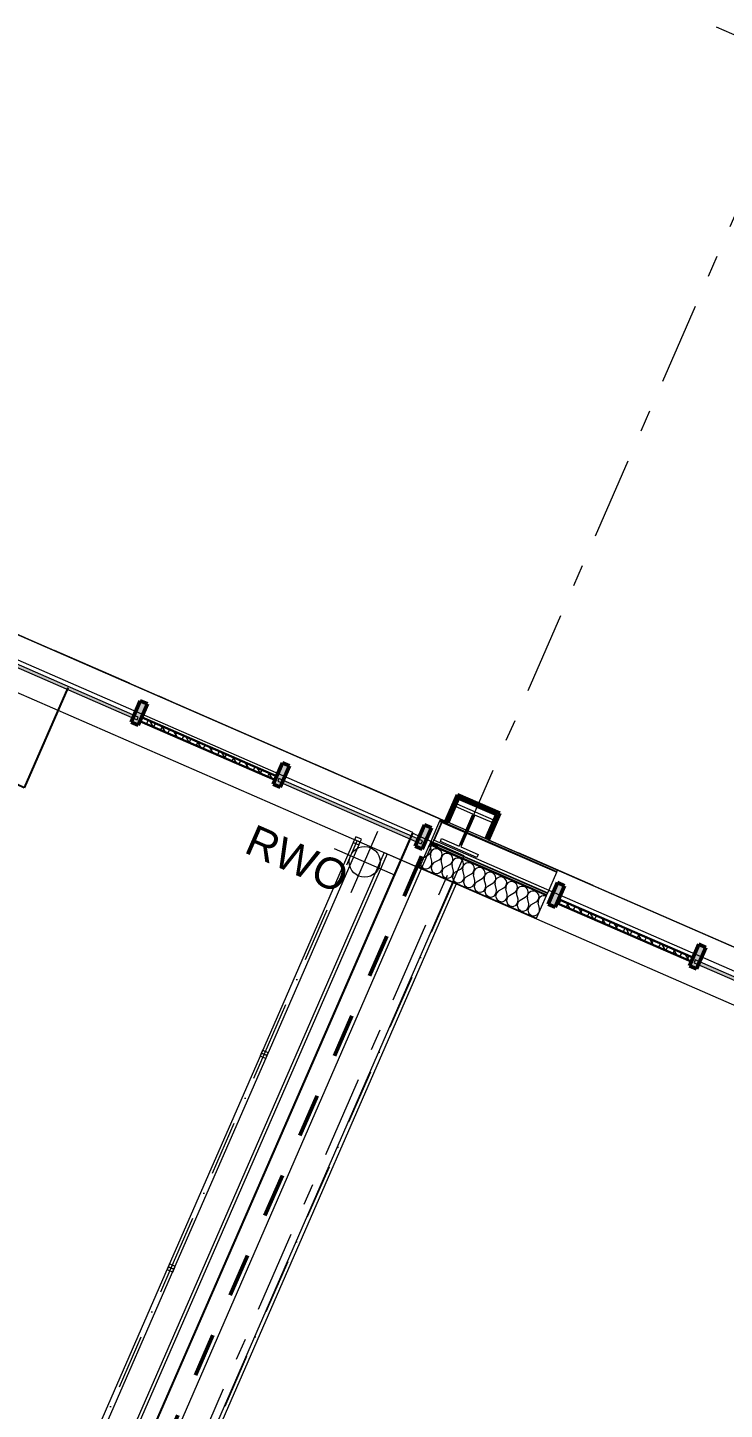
# Model space of a CAD drawing. Header units: millimetres. Extents: x -50172 to 90294, y -80883 to 956680.
# Drawn here: x -1625 to 2893, y -52523 to -43568 of the extents above; entities that cross this region are included whole.
import ezdxf
from ezdxf.enums import TextEntityAlignment as Align

# ---------------------------------------------------------------- set-up
doc = ezdxf.new("R2010")
doc.units = ezdxf.units.MM
doc.header["$MEASUREMENT"] = 0
for name, pattern in [('Dashed', [564.444447, 282.222223, -282.222223]), ('Dot & Dashed', [670.277762, 352.777767, -176.388884, 0, -141.111112]), ('Double Dashed', [1093.611073, 529.166651, -211.666656, 141.111112, -211.666656])]:
    doc.linetypes.add(name, pattern=pattern)
for name, color, linetype in [('A-25-M_Curtain_Wall', 7, 'Continuous'), ('A-25-M_Wall_Ext', 7, 'Continuous'), ('A-25-M_Wall_Int', 7, 'Continuous'), ('A-95-MC_Marker_Section_P2.Marker', 7, 'Continuous'), ('COLUMN.IFC Import', 7, 'Continuous'), ('New_A-15-MG_Structural_Grid_Phase_2', 7, 'Continuous'), ('New_A-20-M_Floor_Slab', 7, 'Continuous'), ('New_A-20-M_Roof', 7, 'Continuous'), ('New_A-25-M_Curtain_Wall', 7, 'Continuous'), ('New_A-25-M_Wall_Ext', 7, 'Continuous'), ('New_A-35-M_FFE-Zone', 7, 'Continuous'), ('New_ArchiCAD Doors', 7, 'Continuous')]:
    doc.layers.add(name, color=color, linetype=linetype)
for name, color, linetype, lineweight, true_color in [('A-25-M_Curtain_Wall_Pen_No__69', 7, 'Continuous', 20, 0x606060), ('A-25-M_Wall_Int_Pen_No__107', 7, 'Continuous', 15, 0xa6a6a6), ('A-25-M_Wall_Int_Pen_No__27', 7, 'Continuous', 50, 0x2a2a2a), ('New_A-15-MG_Structural_Grid_Phase_2_Pen_No__222', 7, 'Continuous', 13, 0x65af33), ('New_A-20-M_Roof_Accessory_Pen_No__61', 7, 'Continuous', 20, 0x6a6a6a), ('New_A-25-M_Curtain_Wall_Pen_No__107', 7, 'Continuous', 15, 0xa6a6a6), ('New_A-25-M_Curtain_Wall_Pen_No__144', 7, 'Continuous', 0, 0xc8c8c8), ('New_A-25-M_Curtain_Wall_Pen_No__165', 7, 'Continuous', 0, 0x006060), ('New_A-25-M_Curtain_Wall_Pen_No__27', 7, 'Continuous', 50, 0x2a2a2a), ('New_A-25-M_Curtain_Wall_Pen_No__43', 7, 'Continuous', 30, 0x444444), ('New_A-25-M_Wall_Ext_Pen_No__107', 7, 'Continuous', 15, 0xa6a6a6), ('New_A-25-M_Wall_Ext_Pen_No__64', 7, 'Continuous', 20, 0x606060), ('New_A-35-M_FFE-Zone_Pen_No__74', 7, 'Continuous', 20, 0x606060)]:
    doc.layers.add(name, color=color, linetype=linetype, lineweight=lineweight, true_color=true_color)
for name, color, linetype, lineweight in [('A-25-M_Curtain_Wall_Pen_No__85', 8, 'Continuous', 20), ('A-25-M_Curtain_Wall_Pen_No__90', 8, 'Continuous', 20), ('A-25-M_Wall_Ext_Pen_No__87', 8, 'Continuous', 20), ('A-95-MC_Marker_Section_P2.Marker_Pen_No__1', 7, 'Continuous', 13), ('COLUMN.IFC Import_Pen_No__2', 8, 'Continuous', 15), ('New_A-20-M_Floor_Slab_Pen_No__89', 8, 'Continuous', 20), ('New_A-20-M_Roof_Accessory_Pen_No__156', 5, 'Continuous', 50), ('New_A-20-M_Roof_Pen_No__93', 8, 'Continuous', 13), ('New_A-25-M_Curtain_Wall_Pen_No__1', 7, 'Continuous', 13), ('New_A-25-M_Wall_Ext_Pen_No__1', 7, 'Continuous', 13), ('New_A-25-M_Wall_Ext_Pen_No__16', 7, 'Continuous', 20), ('New_A-25-M_Wall_Ext_Pen_No__87', 8, 'Continuous', 20), ('New_A-95-P_Text_1_50_GA_Pen_No__1', 7, 'Continuous', 13), ('New_ArchiCAD Doors_Pen_No__1', 7, 'Continuous', 13), ('New_ArchiCAD Doors_Pen_No__87', 8, 'Continuous', 20), ('New_ArchiCAD Zone Stamps_Pen_No__9', 7, 'Continuous', 13)]:
    doc.layers.add(name, color=color, linetype=linetype, lineweight=lineweight)
doc.styles.add('GENERATED_STYLE_2', font='')
doc.styles.add('GENERATED_STYLE_3', font='')
doc.styles.add('GENERATED_STYLE_4', font='')
doc.styles.get('GENERATED_STYLE_2').set_extended_font_data('Arial', bold=True)
doc.styles.get('GENERATED_STYLE_3').set_extended_font_data('Arial')
doc.styles.get('GENERATED_STYLE_4').set_extended_font_data('Swis721 BT')
doc.dimstyles.new('GENERATED_STYLE__3', dxfattribs={"dimtxt": 0.18, "dimasz": 273.6, "dimexe": 0.18, "dimexo": 0.0625, "dimgap": 0.09, "dimtad": 0, "dimtih": 1, "dimtoh": 1, "dimdec": 4, "dimzin": 0, "dimdsep": 46, "dimcen": 0.09, "dimadec": 0, "dimazin": 0, "dimtfac": 1, "dimtdec": 4, "dimtmove": 0, "dimatfit": 3, "dimldrblk": 'ARROWHEAD_5', "dimfxl": 1, "dimtolj": 1, "dimtzin": 0, "dimarcsym": 0})
pattern_1 = [(60, (0, 0), (-43.30127, 25), []), (120, (0, 0), (43.30127, 25), [])]
pattern_2 = [(0, (0, 0), (0, 173.2051), [0, -100]), (0, (50, 86.6), (0, 173.2051), [0, -100])]

# ---------------------------------------------------------------- blocks, each defined once
blk = doc.blocks.new('Pooled Computer Lab_INB 2305_14_1', base_point=(6365.2, -45053))
at = {"layer": 'New_A-35-M_FFE-Zone_Pen_No__74', "linetype": 'Continuous'}
for p, q in [((-4272.6, -46374.8), (1086.6, -48711.7)), ((1086.6, -48711.7), (1152.4, -48560.7)), ((1152.4, -48560.7), (1427.7, -48680.7)), ((1427.7, -48680.7), (1361.8, -48831.7)), ((1361.8, -48831.7), (6692.8, -51156.2))]:
    blk.add_line(p, q, dxfattribs=at)
at = {"layer": 'New_ArchiCAD Zone Stamps_Pen_No__9'}
for tag, height, style, p in [('ROOM_NAME', 250, 'GENERATED_STYLE_2', (5192, -43344.9)), ('zoneNameLine2', 250, 'GENERATED_STYLE_2', (5003.5, -43777.1)), ('ROOM_NUMBER', 200, 'GENERATED_STYLE_3', (4815.1, -44197.8)), ('measuredAreaCode', 200, 'GENERATED_STYLE_3', (4658.1, -44557.9)), ('DUMMY_649', 200, 'GENERATED_STYLE_3', (4965.5, -44691.9)), ('DUMMY_650', 200, 'GENERATED_STYLE_3', (5594.6, -44966.3)), ('DUMMY_651', 133.3, 'GENERATED_STYLE_3', (5873.9, -45072.8))]:
    blk.add_attdef(tag, text='', height=height, rotation=336.44041, dxfattribs=dict(at, style=style)).set_placement(p, align=Align.TOP_LEFT)
blk = doc.blocks.new('Wall_6_1', base_point=(872.2, -48789.8))
at = {"layer": 'New_A-25-M_Wall_Ext_Pen_No__87', "linetype": 'Continuous', "flags": 128}
for points in [[(872.2, -48789.8), (-609.8, -52188.4)], [(885.9, -48795.8), (872.2, -48789.8)], [(888.7, -48797), (885.9, -48795.8)], [(1020.7, -48854.6), (888.7, -48797)], [(1023.4, -48855.8), (1020.7, -48854.6)], [(1023.9, -48856), (1023.4, -48855.8)], [(1206.1, -48935.5), (1023.9, -48856)], [(-275.2, -52334.3), (1206.7, -48935.7)], [(1206.7, -48935.7), (1206.1, -48935.5)]]:
    blk.add_lwpolyline(points, dxfattribs=at)
blk = doc.blocks.new('Morph_1_1')
at = {"layer": 'New_A-20-M_Roof_Pen_No__93', "linetype": 'Continuous', "flags": 128}
for points in [[(-4332.9, -46512.1), (870.1, -48780.9)], [(870.1, -48780.9), (-1591.7, -54426.7)]]:
    blk.add_lwpolyline(points, dxfattribs=at)
blk = doc.blocks.new('Slab_4_1', base_point=(-34879.7, -33019))
at = {"layer": 'New_A-20-M_Floor_Slab_Pen_No__89', "linetype": 'Continuous', "flags": 128}
blk.add_lwpolyline([(-11126.4, -10915), (-34879.7, -33019), (-34178.4, -33772.6), (-28504.8, -36246.6), (-17692.7, -40961.2), (-18788.7, -43474.6), (-15135.8, -45067.5), (-14847, -44405), (-9724.7, -46638.6), (-11283.6, -50213.5), (-6954.9, -52101), (-4428.3, -46306.9), (1068, -48703.5), (1011.6, -48832.8), (12486.7, -53836.5)], dxfattribs=at)
blk = doc.blocks.new('Slab_6_1', base_point=(-1511.4, -54625.4))
at = {"layer": 'New_A-20-M_Floor_Slab_Pen_No__89', "linetype": 'Continuous', "flags": 128}
blk.add_lwpolyline([(-1511.4, -54625.4), (-7010.1, -52227.7), (-4428.3, -46306.9), (1064.8, -48702.2)], close=True, dxfattribs=at)
blk = doc.blocks.new('Curtain Wall_9_1')
at = {"layer": 'New_A-25-M_Curtain_Wall_Pen_No__107', "linetype": 'Continuous'}
h = blk.add_hatch(dxfattribs=at)
h.set_pattern_fill('Batt_Insulation_0001', color=256, style=0, pattern_type=2)
h.set_pattern_definition(pattern_1)
h.paths.add_polyline_path([(2678, -49620.5), (2689.2, -49594.8), (1818.3, -49215.3), (1807.1, -49241)])
at = {"layer": 'New_A-25-M_Curtain_Wall_Pen_No__144', "linetype": 'Continuous'}
for points in [[(1749.7, -49247.6), (1795.5, -49267.5), (1855.9, -49129.1), (1810, -49109.1)], [(2666.4, -49647.1), (2712.3, -49667), (2772.6, -49528.6), (2726.8, -49508.6)]]:
    blk.add_hatch(color=256, dxfattribs=at).paths.add_polyline_path(points)
at = {"layer": 'New_A-25-M_Curtain_Wall_Pen_No__165', "linetype": 'Continuous', "lineweight": 0, "true_color": 0x001818}
blk.add_hatch(color=168, dxfattribs=at).paths.add_polyline_path([(3630.3, -50013.6), (2704.4, -49610.1), (2696.4, -49628.5), (3622.3, -50031.9)])
at = {"layer": 'New_A-25-M_Curtain_Wall_Pen_No__1', "linetype": 'Continuous'}
for p, q in [((2704.4, -49610.1), (2696.4, -49628.5)), ((3630.3, -50013.6), (2704.4, -49610.1)), ((2696.4, -49628.5), (3622.3, -50031.9))]:
    blk.add_line(p, q, dxfattribs=at)
at = {"layer": 'New_A-25-M_Curtain_Wall_Pen_No__27', "linetype": 'Continuous'}
for p, q in [((1810, -49109.1), (1749.7, -49247.6)), ((1795.5, -49267.5), (1855.9, -49129.1)), ((1855.9, -49129.1), (1810, -49109.1)), ((1749.7, -49247.6), (1795.5, -49267.5)), ((2726.8, -49508.6), (2666.4, -49647.1)), ((2772.6, -49528.6), (2726.8, -49508.6)), ((2712.3, -49667), (2772.6, -49528.6)), ((2666.4, -49647.1), (2712.3, -49667))]:
    blk.add_line(p, q, dxfattribs=at)
at = {"layer": 'New_A-25-M_Curtain_Wall_Pen_No__43', "linetype": 'Continuous'}
for p, q in [((1807.1, -49241), (2678, -49620.5)), ((2689.2, -49594.8), (1818.3, -49215.3))]:
    blk.add_line(p, q, dxfattribs=at)
blk = doc.blocks.new('Curtain Wall_10_1')
at = {"layer": 'New_A-25-M_Curtain_Wall_Pen_No__107', "linetype": 'Continuous'}
h = blk.add_hatch(dxfattribs=at)
h.set_pattern_fill('Batt_Insulation_0001', color=256, style=0, pattern_type=2)
h.set_pattern_definition(pattern_1)
h.paths.add_polyline_path([(-21.6, -48443.5), (-10.4, -48417.9), (-885.8, -48036.2), (-897, -48061.8)])
at = {"layer": 'New_A-25-M_Curtain_Wall_Pen_No__144', "linetype": 'Continuous'}
for points in [[(-954.4, -48068.4), (-908.6, -48088.4), (-848.2, -47950), (-894.1, -47930)], [(-33.2, -48470.1), (12.6, -48490.1), (73, -48351.7), (27.2, -48331.7)], [(888, -48871.8), (933.9, -48891.8), (994.2, -48753.4), (948.4, -48733.4)]]:
    blk.add_hatch(color=256, dxfattribs=at).paths.add_polyline_path(points)
at = {"layer": 'New_A-25-M_Curtain_Wall_Pen_No__165', "linetype": 'Continuous', "lineweight": 0, "true_color": 0x001818}
for points in [[(-1841.1, -47650.1), (-915.3, -48053.8), (-907.3, -48035.5), (-1833.1, -47631.8)], [(-3.3, -48451.5), (927.1, -48857.2), (935.1, -48838.9), (4.7, -48433.2)]]:
    blk.add_hatch(color=168, dxfattribs=at).paths.add_polyline_path(points)
at = {"layer": 'New_A-25-M_Curtain_Wall_Pen_No__1', "linetype": 'Continuous'}
for p, q in [((-907.3, -48035.5), (-1833.1, -47631.8)), ((-1841.1, -47650.1), (-915.3, -48053.8)), ((-915.3, -48053.8), (-907.3, -48035.5)), ((4.7, -48433.2), (-3.3, -48451.5)), ((935.1, -48838.9), (4.7, -48433.2)), ((-3.3, -48451.5), (927.1, -48857.2)), ((927.1, -48857.2), (935.1, -48838.9))]:
    blk.add_line(p, q, dxfattribs=at)
at = {"layer": 'New_A-25-M_Curtain_Wall_Pen_No__27', "linetype": 'Continuous'}
for p, q in [((-894.1, -47930), (-954.4, -48068.4)), ((-908.6, -48088.4), (-848.2, -47950)), ((-848.2, -47950), (-894.1, -47930)), ((-954.4, -48068.4), (-908.6, -48088.4)), ((27.2, -48331.7), (-33.2, -48470.1)), ((12.6, -48490.1), (73, -48351.7)), ((73, -48351.7), (27.2, -48331.7)), ((-33.2, -48470.1), (12.6, -48490.1)), ((948.4, -48733.4), (888, -48871.8)), ((933.9, -48891.8), (994.2, -48753.4)), ((994.2, -48753.4), (948.4, -48733.4)), ((888, -48871.8), (933.9, -48891.8))]:
    blk.add_line(p, q, dxfattribs=at)
at = {"layer": 'New_A-25-M_Curtain_Wall_Pen_No__43', "linetype": 'Continuous'}
for p, q in [((-897, -48061.8), (-21.6, -48443.5)), ((-10.4, -48417.9), (-885.8, -48036.2))]:
    blk.add_line(p, q, dxfattribs=at)
blk = doc.blocks.new('*X283')
at = {"layer": 'New_A-25-M_Wall_Ext_Pen_No__107', "linetype": 'Continuous'}
for p, q in [((1039.5, -48892.2), (1029.8, -48889.5)), ((1048.5, -48897.7), (1039.5, -48892.2)), ((996, -48973), (995.1, -48969.1)), ((995.1, -48993.8), (996, -48973)), ((1010, -48979.1), (995.4, -48993.9)), ((1010, -48979.1), (1043.1, -48960.3)), ((1043.1, -48960.3), (1051.5, -48953.9)), ((1055.6, -48905.4), (1048.5, -48897.7)), ((1051.5, -48953.9), (1057.7, -48945.4)), ((1060.4, -48914.8), (1055.6, -48905.4)), ((1058, -48945.6), (1056.1, -48955.9)), ((1056.1, -48955.9), (1057.1, -48966.4)), ((1065.9, -49003.4), (1057.1, -48966.4)), ((1057.7, -48945.4), (1061.5, -48935.6)), ((1062.7, -48936.1), (1058, -48945.6)), ((1062.4, -48925.1), (1060.4, -48914.8)), ((1061.5, -48935.6), (1062.4, -48925.1)), ((1069.7, -48928.4), (1062.7, -48936.1)), ((1078.7, -48922.8), (1069.7, -48928.4)), ((1088.7, -48919.9), (1078.7, -48922.8)), ((1099.3, -48919.8), (1088.7, -48919.9)), ((1109.4, -48922.7), (1099.3, -48919.8)), ((1118.3, -48928.2), (1109.4, -48922.7)), ((1125.5, -48935.9), (1118.3, -48928.2)), ((1121.3, -48984.3), (1127.6, -48975.9)), ((1130.2, -48945.3), (1125.5, -48935.9)), ((1127.8, -48976), (1125.9, -48986.3)), ((1127.6, -48975.9), (1131.3, -48966.1)), ((1132.5, -48966.6), (1127.8, -48976)), ((1132.2, -48955.6), (1130.2, -48945.3)), ((1131.3, -48966.1), (1132.2, -48955.6)), ((1139.6, -48958.8), (1132.5, -48966.6)), ((1148.5, -48953.2), (1139.6, -48958.8)), ((1158.6, -48950.3), (1148.5, -48953.2)), ((1169.1, -48950.3), (1158.6, -48950.3)), ((1179.2, -48953.1), (1169.1, -48950.3)), ((1188.2, -48958.6), (1179.2, -48953.1)), ((1195.3, -48966.3), (1188.2, -48958.6)), ((1200, -48975.7), (1195.3, -48966.3)), ((1202, -48986), (1200, -48975.7)), ((1228.4, -48980.8), (1218.3, -48983.7)), ((1238.9, -48980.7), (1228.4, -48980.8)), ((1249.1, -48983.6), (1238.9, -48980.7)), ((1258, -48989.1), (1249.1, -48983.6)), ((975.3, -49014.6), (983.4, -49011)), ((983.4, -49011), (995.1, -48993.8)), ((995.4, -48993.9), (990.7, -49014.2)), ((990.7, -49014.2), (997.5, -49033.9)), ((997.5, -49033.9), (1013.6, -49047.1)), ((1013.6, -49047.1), (1034.2, -49049.9)), ((1034.2, -49049.9), (1053.2, -49041.4)), ((1053.2, -49041.4), (1064.9, -49024.2)), ((1065.2, -49024.4), (1060.6, -49044.7)), ((1060.6, -49044.7), (1067.3, -49064.4)), ((1064.9, -49024.2), (1065.9, -49003.4)), ((1079.8, -49009.5), (1065.2, -49024.4)), ((1067.3, -49064.4), (1083.4, -49077.6)), ((1079.8, -49009.5), (1113, -48990.7)), ((1104, -49080.4), (1123, -49071.9)), ((1113, -48990.7), (1121.3, -48984.3)), ((1123, -49071.9), (1134.8, -49054.7)), ((1125.9, -48986.3), (1126.9, -48996.8)), ((1135.7, -49033.9), (1126.9, -48996.8)), ((1135.1, -49054.8), (1130.4, -49075.1)), ((1134.8, -49054.7), (1135.7, -49033.9)), ((1149.7, -49040), (1135.1, -49054.8)), ((1149.7, -49040), (1182.8, -49021.2)), ((1182.8, -49021.2), (1191.1, -49014.8)), ((1191.1, -49014.8), (1197.4, -49006.3)), ((1197.7, -49006.5), (1195.8, -49016.8)), ((1195.8, -49016.8), (1196.8, -49027.3)), ((1205.5, -49064.3), (1196.8, -49027.3)), ((1197.4, -49006.3), (1201.1, -48996.5)), ((1202.4, -48997), (1197.7, -49006.5)), ((1201.1, -48996.5), (1202, -48986)), ((1209.4, -48989.3), (1202.4, -48997)), ((1204.6, -49085.1), (1205.5, -49064.3)), ((1219.5, -49070.4), (1204.9, -49085.3)), ((1218.3, -48983.7), (1209.4, -48989.3)), ((1219.5, -49070.4), (1252.6, -49051.6)), ((1252.6, -49051.6), (1261, -49045.2)), ((1265.1, -48996.8), (1258, -48989.1)), ((1261, -49045.2), (1267.2, -49036.8)), ((1269.9, -49006.2), (1265.1, -48996.8)), ((1267.5, -49036.9), (1265.6, -49047.3)), ((1265.6, -49047.3), (1266.6, -49057.7)), ((1275.4, -49094.8), (1266.6, -49057.7)), ((1267.2, -49036.8), (1271, -49027)), ((1272.2, -49027.5), (1267.5, -49036.9)), ((1271.9, -49016.5), (1269.9, -49006.2)), ((1271, -49027), (1271.9, -49016.5)), ((1279.3, -49019.7), (1272.2, -49027.5)), ((1288.2, -49014.2), (1279.3, -49019.7)), ((1298.3, -49011.2), (1288.2, -49014.2)), ((1308.8, -49011.2), (1298.3, -49011.2)), ((1318.9, -49014), (1308.8, -49011.2)), ((1327.9, -49019.5), (1318.9, -49014)), ((1335, -49027.3), (1327.9, -49019.5)), ((1330.8, -49075.7), (1337.1, -49067.3)), ((1339.7, -49036.6), (1335, -49027.3)), ((1337.4, -49067.4), (1335.5, -49077.7)), ((1337.1, -49067.3), (1340.8, -49057.4)), ((1342, -49058), (1337.4, -49067.4)), ((1341.7, -49047), (1339.7, -49036.6)), ((1340.8, -49057.4), (1341.7, -49047)), ((1349.1, -49050.2), (1342, -49058)), ((1358, -49044.6), (1349.1, -49050.2)), ((1368.1, -49041.7), (1358, -49044.6)), ((1378.6, -49041.7), (1368.1, -49041.7)), ((1388.7, -49044.5), (1378.6, -49041.7)), ((1397.7, -49050), (1388.7, -49044.5)), ((1404.8, -49057.7), (1397.7, -49050)), ((1409.6, -49067.1), (1404.8, -49057.7)), ((1411.6, -49077.4), (1409.6, -49067.1)), ((1437.9, -49072.1), (1427.8, -49075.1)), ((1448.5, -49072.1), (1437.9, -49072.1)), ((1458.6, -49074.9), (1448.5, -49072.1)), ((1083.4, -49077.6), (1104, -49080.4)), ((1130.4, -49075.1), (1137.2, -49094.8)), ((1137.2, -49094.8), (1153.2, -49108)), ((1153.2, -49108), (1173.9, -49110.8)), ((1173.9, -49110.8), (1192.9, -49102.3)), ((1192.9, -49102.3), (1204.6, -49085.1)), ((1204.9, -49085.3), (1200.3, -49105.6)), ((1200.3, -49105.6), (1207, -49125.3)), ((1207, -49125.3), (1223.1, -49138.5)), ((1223.1, -49138.5), (1243.7, -49141.3)), ((1243.7, -49141.3), (1262.7, -49132.8)), ((1262.7, -49132.8), (1274.4, -49115.6)), ((1274.7, -49115.7), (1270.1, -49136)), ((1270.1, -49136), (1276.8, -49155.7)), ((1274.4, -49115.6), (1275.4, -49094.8)), ((1289.3, -49100.9), (1274.7, -49115.7)), ((1276.8, -49155.7), (1292.9, -49168.9)), ((1289.3, -49100.9), (1322.5, -49082.1)), ((1322.5, -49082.1), (1330.8, -49075.7)), ((1332.6, -49163.3), (1344.3, -49146)), ((1335.5, -49077.7), (1336.4, -49088.2)), ((1345.2, -49125.2), (1336.4, -49088.2)), ((1344.6, -49146.2), (1339.9, -49166.5)), ((1344.3, -49146), (1345.2, -49125.2)), ((1359.2, -49131.3), (1344.6, -49146.2)), ((1359.2, -49131.3), (1392.3, -49112.5)), ((1392.3, -49112.5), (1400.7, -49106.1)), ((1400.7, -49106.1), (1406.9, -49097.7)), ((1407.2, -49097.8), (1405.3, -49108.2)), ((1405.3, -49108.2), (1406.3, -49118.6)), ((1415.1, -49155.7), (1406.3, -49118.6)), ((1406.9, -49097.7), (1410.7, -49087.9)), ((1411.9, -49088.4), (1407.2, -49097.8)), ((1410.7, -49087.9), (1411.6, -49077.4)), ((1418.9, -49080.6), (1411.9, -49088.4)), ((1414.1, -49176.5), (1415.1, -49155.7)), ((1429, -49161.8), (1414.4, -49176.6)), ((1427.8, -49075.1), (1418.9, -49080.6)), ((1429, -49161.8), (1462.2, -49143)), ((1467.5, -49080.4), (1458.6, -49074.9)), ((1462.2, -49143), (1470.5, -49136.6)), ((1474.7, -49088.2), (1467.5, -49080.4)), ((1470.5, -49136.6), (1476.8, -49128.2)), ((1479.4, -49097.5), (1474.7, -49088.2)), ((1477, -49128.3), (1475.1, -49138.6)), ((1475.1, -49138.6), (1476.1, -49149.1)), ((1484.9, -49186.2), (1476.1, -49149.1)), ((1476.8, -49128.2), (1480.5, -49118.3)), ((1481.7, -49118.9), (1477, -49128.3)), ((1481.4, -49107.9), (1479.4, -49097.5)), ((1480.5, -49118.3), (1481.4, -49107.9)), ((1488.8, -49111.1), (1481.7, -49118.9)), ((1497.7, -49105.5), (1488.8, -49111.1)), ((1507.8, -49102.6), (1497.7, -49105.5)), ((1518.3, -49102.6), (1507.8, -49102.6)), ((1528.4, -49105.4), (1518.3, -49102.6)), ((1537.4, -49110.9), (1528.4, -49105.4)), ((1544.5, -49118.6), (1537.4, -49110.9)), ((1540.3, -49167), (1546.6, -49158.6)), ((1549.2, -49128), (1544.5, -49118.6)), ((1546.9, -49158.7), (1545, -49169.1)), ((1546.6, -49158.6), (1550.3, -49148.8)), ((1551.5, -49149.3), (1546.9, -49158.7)), ((1551.2, -49138.3), (1549.2, -49128)), ((1550.3, -49148.8), (1551.2, -49138.3)), ((1558.6, -49141.5), (1551.5, -49149.3)), ((1567.5, -49136), (1558.6, -49141.5)), ((1577.6, -49133.1), (1567.5, -49136)), ((1588.1, -49133), (1577.6, -49133.1)), ((1598.3, -49135.8), (1588.1, -49133)), ((1607.2, -49141.3), (1598.3, -49135.8)), ((1614.3, -49149.1), (1607.2, -49141.3)), ((1619.1, -49158.4), (1614.3, -49149.1)), ((1621.1, -49168.8), (1619.1, -49158.4)), ((1292.9, -49168.9), (1313.5, -49171.7)), ((1313.5, -49171.7), (1332.6, -49163.3)), ((1339.9, -49166.5), (1346.7, -49186.2)), ((1346.7, -49186.2), (1362.8, -49199.4)), ((1362.8, -49199.4), (1383.4, -49202.2)), ((1383.4, -49202.2), (1402.4, -49193.7)), ((1402.4, -49193.7), (1414.1, -49176.5)), ((1414.4, -49176.6), (1409.8, -49196.9)), ((1409.8, -49196.9), (1416.5, -49216.6)), ((1416.5, -49216.6), (1432.6, -49229.8)), ((1432.6, -49229.8), (1453.2, -49232.6)), ((1453.2, -49232.6), (1472.2, -49224.2)), ((1472.2, -49224.2), (1484, -49207)), ((1484.2, -49207.1), (1479.6, -49227.4)), ((1479.6, -49227.4), (1486.3, -49247.1)), ((1484, -49207), (1484.9, -49186.2)), ((1498.9, -49192.2), (1484.2, -49207.1)), ((1486.3, -49247.1), (1502.4, -49260.3)), ((1498.9, -49192.2), (1532, -49173.4)), ((1532, -49173.4), (1540.3, -49167)), ((1542.1, -49254.6), (1553.8, -49237.4)), ((1545, -49169.1), (1546, -49179.5)), ((1554.7, -49216.6), (1546, -49179.5)), ((1554.1, -49237.5), (1549.5, -49257.8)), ((1553.8, -49237.4), (1554.7, -49216.6)), ((1568.7, -49222.7), (1554.1, -49237.5)), ((1568.7, -49222.7), (1601.8, -49203.9)), ((1601.8, -49203.9), (1610.2, -49197.5)), ((1610.2, -49197.5), (1616.4, -49189.1)), ((1616.7, -49189.2), (1614.8, -49199.5)), ((1614.8, -49199.5), (1615.8, -49210)), ((1624.6, -49247.1), (1615.8, -49210)), ((1616.4, -49189.1), (1620.2, -49179.2)), ((1621.4, -49179.8), (1616.7, -49189.2)), ((1620.2, -49179.2), (1621.1, -49168.8)), ((1628.4, -49172), (1621.4, -49179.8)), ((1623.6, -49267.9), (1624.6, -49247.1)), ((1637.4, -49166.4), (1628.4, -49172)), ((1647.5, -49163.5), (1637.4, -49166.4)), ((1638.5, -49253.2), (1671.7, -49234.4)), ((1658, -49163.5), (1647.5, -49163.5)), ((1668.1, -49166.3), (1658, -49163.5)), ((1677.1, -49171.8), (1668.1, -49166.3)), ((1671.7, -49234.4), (1680, -49228)), ((1684.2, -49179.5), (1677.1, -49171.8)), ((1680, -49228), (1686.3, -49219.5)), ((1688.9, -49188.9), (1684.2, -49179.5)), ((1686.6, -49219.6), (1684.7, -49230)), ((1684.7, -49230), (1685.6, -49240.4)), ((1694.4, -49277.5), (1685.6, -49240.4)), ((1686.3, -49219.5), (1690, -49209.7)), ((1691.2, -49210.2), (1686.6, -49219.6)), ((1690.9, -49199.2), (1688.9, -49188.9)), ((1690, -49209.7), (1690.9, -49199.2)), ((1698.3, -49202.4), (1691.2, -49210.2)), ((1707.2, -49196.9), (1698.3, -49202.4)), ((1717.3, -49194), (1707.2, -49196.9)), ((1727.8, -49193.9), (1717.3, -49194)), ((1737.9, -49196.8), (1727.8, -49193.9)), ((1738, -49196.8), (1737.9, -49196.8)), ((1502.4, -49260.3), (1523.1, -49263.1)), ((1523.1, -49263.1), (1542.1, -49254.6)), ((1549.5, -49257.8), (1556.2, -49277.5)), ((1556.2, -49277.5), (1572.3, -49290.8)), ((1572.3, -49290.8), (1592.9, -49293.5)), ((1592.9, -49293.5), (1611.9, -49285.1)), ((1611.9, -49285.1), (1623.6, -49267.9)), ((1623.9, -49268), (1619.3, -49288.3)), ((1619.3, -49288.3), (1626, -49308)), ((1638.5, -49253.2), (1623.9, -49268)), ((1626, -49308), (1642.1, -49321.2)), ((1642.1, -49321.2), (1662.7, -49324)), ((1662.7, -49324), (1681.8, -49315.5)), ((1681.8, -49315.5), (1693.5, -49298.3)), ((1693.5, -49298.3), (1694.4, -49277.5))]:
    blk.add_line(p, q, dxfattribs=at)
blk = doc.blocks.new('Simple Door Opening_4')
at = {"layer": 'New_ArchiCAD Doors_Pen_No__1', "linetype": 'Continuous'}
for p, q in [((-2555.9, 345), (-2555.9, 332.5)), ((-2555.9, 332.5), (-2555.9, 329.5)), ((-2555.9, 329.5), (-2555.9, 185.5)), ((2555.9, 332.5), (2555.9, 345)), ((2555.9, 329.5), (2555.9, 332.5)), ((2555.9, 185.5), (2555.9, 329.5)), ((-2555.9, 185.5), (-2555.9, 182.5)), ((-2555.9, 182.5), (-2555.9, 170.5)), ((2555.9, 182.5), (2555.9, 185.5)), ((2555.9, 170.5), (2555.9, 182.5)), ((-2555.9, 170.5), (-2555.9, 164.5)), ((-2555.9, 164.5), (-2555.9, 4.5)), ((2555.9, 164.5), (2555.9, 170.5)), ((2555.9, 4.5), (2555.9, 164.5)), ((-2555.9, 4.5), (-2555.9, 0)), ((2555.9, 0), (2555.9, 4.5))]:
    blk.add_line(p, q, dxfattribs=at)
at = {"layer": 'New_ArchiCAD Doors_Pen_No__87', "linetype": 'Continuous'}
for p, q in [((-2555.9, 345), (2555.9, 345)), ((2555.9, 0), (-2555.9, 0))]:
    blk.add_line(p, q, dxfattribs=at)
blk = doc.blocks.new('Wall_44_1', base_point=(1104.1, -48719.3))
at = {"layer": 'New_A-25-M_Wall_Ext_Pen_No__107', "linetype": 'Continuous', "lineweight": 0, "true_color": 0x535353}
for points in [[(1097.9, -48733.5), (1805.5, -49042), (1806.7, -49039.3), (1099.1, -48730.7)], [(1039.1, -48868.2), (1746.7, -49176.8), (1747.9, -49174), (1040.3, -48865.5)]]:
    blk.add_hatch(color=251, dxfattribs=at).paths.add_polyline_path(points)
at = {"layer": 'New_A-25-M_Wall_Ext_Pen_No__107', "linetype": 'Continuous'}
for points in [[(1811.7, -49027.8), (1104.1, -48719.3), (1099.1, -48730.7), (1806.7, -49039.3)], [(1034.3, -48879.2), (1741.9, -49187.8), (1746.7, -49176.8), (1039.1, -48868.2)]]:
    blk.add_hatch(color=256, dxfattribs=at).paths.add_polyline_path(points)
h = blk.add_hatch(dxfattribs=at)
h.set_pattern_fill('Plaster_0001', color=256, style=0, pattern_type=2)
h.set_pattern_definition(pattern_2)
h.paths.add_polyline_path([(966.2, -49035.5), (1673.8, -49344.1), (1675.6, -49340), (968, -49031.4)])
at = {"layer": 'New_A-25-M_Wall_Ext_Pen_No__1', "linetype": 'Continuous'}
for p, q in [((1097.9, -48733.5), (1805.5, -49042)), ((1806.7, -49039.3), (1099.1, -48730.7)), ((1031.9, -48884.7), (1739.5, -49193.3)), ((1034.3, -48879.2), (1741.9, -49187.8)), ((1039.1, -48868.2), (1746.7, -49176.8)), ((1040.3, -48865.5), (1747.9, -49174)), ((968, -49031.4), (1675.6, -49340))]:
    blk.add_line(p, q, dxfattribs=at)
at = {"layer": 'New_A-25-M_Wall_Ext_Pen_No__1', "linetype": 'Continuous', "flags": 128}
for points in [[(1348.1, -48825.7), (1104.1, -48719.3)], [(1811.7, -49027.8), (1361.8, -48831.7)], [(966.2, -49035.5), (1673.8, -49344.1)]]:
    blk.add_lwpolyline(points, dxfattribs=at)
at = {"layer": 'New_A-25-M_Wall_Ext', "color": 250, "lineweight": 50, "true_color": 0x2a2a2a}
blk.add_blockref('*X283', (0, 0), dxfattribs=at)
at = {"layer": 'New_ArchiCAD Doors', "color": 251, "linetype": 'Continuous', "lineweight": 20, "true_color": 0x606060, "xscale": -1, "zscale": 1000, "rotation": 336.4404115839927}
blk.add_blockref('Simple Door Opening_4', (4016.6, -50365.7), dxfattribs=at)
blk = doc.blocks.new('*X368')
at = {"layer": 'New_A-25-M_Wall_Ext_Pen_No__107', "linetype": 'Continuous'}
for p, q in [((978.7, -48867.3), (978.3, -48867)), ((985.8, -48875), (978.7, -48867.3)), ((990.5, -48884.4), (985.8, -48875)), ((992.5, -48894.7), (990.5, -48884.4)), ((1008.8, -48892.3), (999.9, -48897.9)), ((1018.9, -48889.4), (1008.8, -48892.3)), ((1029.4, -48889.4), (1018.9, -48889.4)), ((1029.8, -48889.5), (1029.4, -48889.4)), ((943.6, -48946.7), (973.3, -48929.8)), ((973.3, -48929.8), (981.6, -48923.4)), ((981.6, -48923.4), (987.9, -48915)), ((988.2, -48915.1), (986.3, -48925.4)), ((986.3, -48925.4), (987.2, -48935.9)), ((995.1, -48969.1), (987.2, -48935.9)), ((987.9, -48915), (991.6, -48905.2)), ((992.8, -48905.7), (988.2, -48915.1)), ((991.6, -48905.2), (992.5, -48894.7)), ((999.9, -48897.9), (992.8, -48905.7)), ((923.8, -48992.1), (927.6, -49003.4)), ((927.6, -49003.4), (943.7, -49016.7)), ((943.7, -49016.7), (964.3, -49019.5)), ((964.3, -49019.5), (975.3, -49014.6))]:
    blk.add_line(p, q, dxfattribs=at)
blk = doc.blocks.new('Simple Door Opening_11')
at = {"layer": 'New_ArchiCAD Doors_Pen_No__1', "linetype": 'Continuous'}
for p, q in [((-2555.9, 345), (-2555.9, 332.5)), ((-2555.9, 332.5), (-2555.9, 329.5)), ((-2555.9, 329.5), (-2555.9, 185.5)), ((2555.9, 332.5), (2555.9, 345)), ((2555.9, 329.5), (2555.9, 332.5)), ((2555.9, 185.5), (2555.9, 329.5)), ((-2555.9, 185.5), (-2555.9, 182.5)), ((-2555.9, 182.5), (-2555.9, 170.5)), ((2555.9, 182.5), (2555.9, 185.5)), ((2555.9, 170.5), (2555.9, 182.5)), ((-2555.9, 170.5), (-2555.9, 164.5)), ((-2555.9, 164.5), (-2555.9, 4.5)), ((2555.9, 164.5), (2555.9, 170.5)), ((2555.9, 4.5), (2555.9, 164.5)), ((-2555.9, 4.5), (-2555.9, 0)), ((2555.9, 0), (2555.9, 4.5))]:
    blk.add_line(p, q, dxfattribs=at)
at = {"layer": 'New_ArchiCAD Doors_Pen_No__87', "linetype": 'Continuous'}
for p, q in [((-2555.9, 345), (2555.9, 345)), ((2555.9, 0), (-2555.9, 0))]:
    blk.add_line(p, q, dxfattribs=at)
blk = doc.blocks.new('Wall_78_1', base_point=(-4551.8, -46253.1))
at = {"layer": 'New_A-25-M_Wall_Ext_Pen_No__107', "linetype": 'Continuous', "lineweight": 0, "true_color": 0x535353}
for points in [[(1046.3, -48711), (1097.9, -48733.5), (1099.1, -48730.7), (1047.5, -48708.3)], [(987.6, -48845.8), (1039.1, -48868.2), (1040.3, -48865.5), (988.8, -48843)]]:
    blk.add_hatch(color=251, dxfattribs=at).paths.add_polyline_path(points)
at = {"layer": 'New_A-25-M_Wall_Ext_Pen_No__107', "linetype": 'Continuous'}
for points in [[(1104.1, -48719.3), (1052.5, -48696.8), (1047.5, -48708.3), (1099.1, -48730.7)], [(982.8, -48856.8), (1034.3, -48879.2), (1039.1, -48868.2), (987.6, -48845.8)]]:
    blk.add_hatch(color=256, dxfattribs=at).paths.add_polyline_path(points)
h = blk.add_hatch(dxfattribs=at)
h.set_pattern_fill('Plaster_0001', color=256, style=0, pattern_type=2)
h.set_pattern_definition(pattern_2)
h.paths.add_polyline_path([(914.6, -49013), (966.2, -49035.5), (968, -49031.4), (916.4, -49008.9)])
at = {"layer": 'New_A-25-M_Wall_Ext_Pen_No__1', "linetype": 'Continuous'}
for p, q in [((1046.3, -48711), (1097.9, -48733.5)), ((1099.1, -48730.7), (1047.5, -48708.3)), ((980.4, -48862.3), (1031.9, -48884.7)), ((982.8, -48856.8), (1034.3, -48879.2)), ((987.6, -48845.8), (1039.1, -48868.2)), ((988.8, -48843), (1040.3, -48865.5)), ((916.4, -49008.9), (968, -49031.4))]:
    blk.add_line(p, q, dxfattribs=at)
at = {"layer": 'New_A-25-M_Wall_Ext_Pen_No__1', "linetype": 'Continuous', "flags": 128}
for points in [[(1086.6, -48711.7), (1052.5, -48696.8)], [(1104.1, -48719.3), (1100.4, -48717.7)], [(914.6, -49013), (966.2, -49035.5)]]:
    blk.add_lwpolyline(points, dxfattribs=at)
at = {"layer": 'New_A-25-M_Wall_Ext', "color": 250, "lineweight": 50, "true_color": 0x2a2a2a}
blk.add_blockref('*X368', (0, 0), dxfattribs=at)
at = {"layer": 'New_ArchiCAD Doors', "color": 251, "linetype": 'Continuous', "lineweight": 20, "true_color": 0x606060, "xscale": -1, "zscale": 1000, "rotation": 336.440411488993}
blk.add_blockref('Simple Door Opening_11', (-1428.2, -47991.4), dxfattribs=at)
blk = doc.blocks.new('Wall_240_1', base_point=(-609.8, -52188.4))
at = {"layer": 'New_A-25-M_Wall_Ext_Pen_No__87', "linetype": 'Continuous', "flags": 128}
for points in [[(-609.8, -52188.4), (-1547.9, -54339.8)], [(-1213.3, -54485.7), (-275.2, -52334.3)], [(-1534.1, -54345.8), (-1547.9, -54339.8)], [(-1531.4, -54347), (-1534.1, -54345.8)], [(-1399.4, -54404.5), (-1531.4, -54347)], [(-1396.6, -54405.7), (-1399.4, -54404.5)], [(-1396.2, -54405.9), (-1396.6, -54405.7)], [(-1213.9, -54485.4), (-1396.2, -54405.9)], [(-1213.3, -54485.7), (-1213.9, -54485.4)]]:
    blk.add_lwpolyline(points, dxfattribs=at)
blk = doc.blocks.new('*X803')
at = {"layer": 'A-25-M_Wall_Int_Pen_No__107', "linetype": 'Continuous'}
blk.add_hatch(color=256, dxfattribs=at).paths.add_polyline_path([(-1082.5, -54920.2), (-7099.6, -52296.4), (-7109.6, -52319.4), (-1092.5, -54943.1)])
blk = doc.blocks.new('Wall_307_1', base_point=(-7124.8, -52354.2))
at = {"layer": 'A-25-M_Wall_Int', "color": 250, "lineweight": 50, "true_color": 0x2a2a2a}
blk.add_blockref('*X803', (0, 0), dxfattribs=at)
blk = doc.blocks.new('Wall_343_1', base_point=(1417.3, -48667))
at = {"layer": 'A-25-M_Wall_Int_Pen_No__107', "linetype": 'Continuous'}
blk.add_hatch(color=256, dxfattribs=at).paths.add_polyline_path([(1417.3, -48667), (1348.1, -48825.7), (1361.8, -48831.7), (1437, -48659.2)])
at = {"layer": 'A-25-M_Wall_Int_Pen_No__27', "linetype": 'Continuous', "flags": 128}
for points in [[(1417.3, -48667), (1348.1, -48825.7)], [(1361.8, -48831.7), (1437, -48659.2)]]:
    blk.add_lwpolyline(points, dxfattribs=at)
blk = doc.blocks.new('Wall_344_1', base_point=(1155.8, -48553))
at = {"layer": 'A-25-M_Wall_Int_Pen_No__107', "linetype": 'Continuous'}
blk.add_hatch(color=256, dxfattribs=at).paths.add_polyline_path([(1169.6, -48558.9), (1417.3, -48667), (1437, -48659.2), (1161.8, -48539.2)])
at = {"layer": 'A-25-M_Wall_Int_Pen_No__27', "linetype": 'Continuous', "flags": 128}
for points in [[(1437, -48659.2), (1161.8, -48539.2)], [(1169.6, -48558.9), (1417.3, -48667)]]:
    blk.add_lwpolyline(points, dxfattribs=at)
blk = doc.blocks.new('Wall_345_1', base_point=(1155.8, -48553))
at = {"layer": 'A-25-M_Wall_Int_Pen_No__107', "linetype": 'Continuous'}
blk.add_hatch(color=256, dxfattribs=at).paths.add_polyline_path([(1161.8, -48539.2), (1086.6, -48711.7), (1100.4, -48717.7), (1169.6, -48558.9)])
at = {"layer": 'A-25-M_Wall_Int_Pen_No__27', "linetype": 'Continuous', "flags": 128}
for points in [[(1161.8, -48539.2), (1086.6, -48711.7)], [(1100.4, -48717.7), (1169.6, -48558.9)]]:
    blk.add_lwpolyline(points, dxfattribs=at)
blk = doc.blocks.new('Wall_386_1', base_point=(843.4, -48605.6))
at = {"layer": 'A-25-M_Wall_Ext_Pen_No__87', "linetype": 'Continuous', "flags": 128}
for points in [[(705.5, -48921.9), (-1595.4, -54198.6)], [(-1503.7, -54238.5), (797.2, -48961.8)], [(-1595.4, -54198.6), (-1593.6, -54199.4)], [(-1593.6, -54199.4), (-1503.7, -54238.5)]]:
    blk.add_lwpolyline(points, dxfattribs=at)
blk = doc.blocks.new('Railing Horizontal 19_5')
at = {"layer": 'New_A-25-M_Wall_Ext_Pen_No__16', "linetype": 'Dot & Dashed'}
blk.add_line((0, 0), (1510, 0), dxfattribs=at)
at = {"layer": 'New_A-25-M_Wall_Ext_Pen_No__64', "linetype": 'Continuous'}
for p, q in [((20, 20), (-20, 20)), ((-20, 20), (-20, -20)), ((0, 20), (0, -20)), ((1510, 20), (0, 20)), ((20, -20), (20, 20)), ((1530, 20), (1490, 20)), ((1490, 20), (1490, -20)), ((1510, -20), (1510, 20)), ((1530, -20), (1530, 20)), ((-20, -20), (20, -20)), ((0, -20), (1510, -20)), ((1490, -20), (1530, -20))]:
    blk.add_line(p, q, dxfattribs=at)
blk = doc.blocks.new('Column 110')
at = {"layer": 'COLUMN.IFC Import_Pen_No__2', "linetype": 'Continuous'}
for p, q in [((-129.4, 133.35), (129.4, 133.35)), ((-129.4, 112.85), (-129.4, 133.35)), ((-6.4, 112.85), (-129.4, 112.85)), ((-6.4, -112.85), (-6.4, 112.85)), ((6.4, 112.85), (6.4, -112.85)), ((129.4, 112.85), (6.4, 112.85)), ((129.4, 133.35), (129.4, 112.85)), ((-129.4, -112.85), (-6.4, -112.85)), ((-129.4, -133.35), (-129.4, -112.85)), ((129.4, -133.35), (-129.4, -133.35)), ((6.4, -112.85), (129.4, -112.85)), ((129.4, -112.85), (129.4, -133.35))]:
    blk.add_line(p, q, dxfattribs=at)
blk = doc.blocks.new('Beam_3_1', base_point=(1133.6, -49108.5))
at = {"layer": 'A-25-M_Curtain_Wall_Pen_No__69', "linetype": 'Dot & Dashed'}
blk.add_line((1133.6, -49108.5), (-1167.3, -54385.2), dxfattribs=at)
at = {"layer": 'A-25-M_Curtain_Wall_Pen_No__90', "linetype": 'Continuous'}
for p, q in [((686.6, -48913.6), (-1614.3, -54190.3)), ((686.6, -48913.6), (1153.3, -49117.1)), ((1153.3, -49117.1), (-1147.6, -54393.8)), ((-1614.3, -54190.3), (-1147.6, -54393.8))]:
    blk.add_line(p, q, dxfattribs=at)
blk = doc.blocks.new('ARROWHEAD_5')
at = {"color": 0, "linetype": 'Continuous', "lineweight": 0}
blk.add_line((0, 0), (-1, 0), dxfattribs=at)
blk.add_solid([(-1, 0.2679), (0, 0), (-1, -0.2679), (-1, 0.2679)], dxfattribs=at)
blk = doc.blocks.new('Standard grid marker_34')
at = {"layer": 'New_A-15-MG_Structural_Grid_Phase_2_Pen_No__222', "linetype": 'Double Dashed'}
blk.add_line((1316.9, 0), (57054.5, 0), dxfattribs=at)
at = {"layer": 'New_A-15-MG_Structural_Grid_Phase_2_Pen_No__222', "style": 'GENERATED_STYLE_4'}
for tag, p in [('AC_MarkerText_1_0', (-500, 43.4)), ('AC_MarkerText_1_1', (58871.4, 43.4))]:
    blk.add_attdef(tag, text='', height=350, rotation=180, dxfattribs=at).set_placement(p, align=Align.MIDDLE_CENTER)
blk = doc.blocks.new('Standard grid marker_35')
at = {"layer": 'New_A-15-MG_Structural_Grid_Phase_2_Pen_No__222', "linetype": 'Double Dashed'}
blk.add_line((2211.6, 0), (53472.7, 0), dxfattribs=at)
at = {"layer": 'New_A-15-MG_Structural_Grid_Phase_2_Pen_No__222', "style": 'GENERATED_STYLE_4'}
for tag, p in [('AC_MarkerText_1_0', (-500, 1206.2)), ('AC_MarkerText_1_1', (56184.2, 1206.2))]:
    blk.add_attdef(tag, text='', height=350, rotation=270, dxfattribs=at).set_placement(p, align=Align.MIDDLE_CENTER)
blk = doc.blocks.new('Cutting Plane_5_1', base_point=(18850.6, -50545.4))
at = {"layer": 'A-95-MC_Marker_Section_P2.Marker_Pen_No__1', "linetype": 'Dashed'}
blk.add_line((18621.4, -50445.5), (-6789.2, -39365.2), dxfattribs=at)

msp = doc.modelspace()

# ---------------------------------------------------------------- linework, layer by layer
at = {"layer": 'New_A-20-M_Roof_Accessory_Pen_No__156', "linetype": 'Dashed', "flags": 128}
msp.add_lwpolyline([(-1213.9, -53852.7), (967.4, -48850.2)], dxfattribs=at)
at = {"layer": 'New_A-20-M_Roof_Accessory_Pen_No__61', "linetype": 'Continuous', "flags": 128}
for points in [[(474, -49172.2), (646.6, -48776.3)], [(362.3, -48887.9), (758.3, -49060.6)]]:
    msp.add_lwpolyline(points, dxfattribs=at)
at = {"layer": 'New_A-20-M_Roof_Accessory_Pen_No__61', "linetype": 'Continuous'}
msp.add_circle((560.3, -48974.3), 100, dxfattribs=at)

# ---------------------------------------------------------------- block references
at = {"layer": 'A-25-M_Curtain_Wall', "color": 8, "lineweight": 20}
msp.add_blockref('Beam_3_1', (1133.6, -49108.5), dxfattribs=at)
at = {"layer": 'A-25-M_Wall_Ext', "color": 250, "lineweight": 50, "true_color": 0x2a2a2a}
msp.add_blockref('Wall_386_1', (843.4, -48605.6), dxfattribs=at)
at = {"layer": 'A-25-M_Wall_Int', "color": 250, "lineweight": 50, "true_color": 0x2a2a2a}
for name, p in [('Wall_345_1', (1155.8, -48553)), ('Wall_344_1', (1155.8, -48553)), ('Wall_343_1', (1417.3, -48667)), ('Wall_307_1', (-7124.8, -52354.2))]:
    msp.add_blockref(name, p, dxfattribs=at)
at = {"layer": 'A-95-MC_Marker_Section_P2.Marker'}
msp.add_blockref('Cutting Plane_5_1', (18850.6, -50545.4), dxfattribs=at)
at = {"layer": 'COLUMN.IFC Import', "linetype": 'Continuous', "zscale": 1000, "rotation": 336.4404115839877}
msp.add_blockref('Column 110', (1223.3, -48771.5), dxfattribs=at)
at = {"layer": 'New_A-15-MG_Structural_Grid_Phase_2', "color": 8, "linetype": 'Continuous', "lineweight": 15, "zscale": 1000}
for name, p, rotation in [('Standard grid marker_35', (-2323.9, -56907.5), 66.44041158399293), ('Standard grid marker_34', (17283.6, -55774.3), 156.4404115839929)]:
    msp.add_blockref(name, p, dxfattribs=dict(at, rotation=rotation))
at = {"layer": 'New_A-20-M_Floor_Slab', "color": 8, "linetype": 'Continuous', "lineweight": 20}
for name, p in [('Slab_4_1', (-34879.7, -33019)), ('Slab_6_1', (-1511.4, -54625.4))]:
    msp.add_blockref(name, p, dxfattribs=at)
at = {"layer": 'New_A-20-M_Roof', "linetype": 'Continuous', "lineweight": 0}
msp.add_blockref('Morph_1_1', (0, 0), dxfattribs=at)
at = {"layer": 'New_A-25-M_Curtain_Wall', "linetype": 'Continuous', "lineweight": 0}
for name in ['Curtain Wall_10_1', 'Curtain Wall_9_1']:
    msp.add_blockref(name, (0, 0), dxfattribs=at)
at = {"layer": 'New_A-25-M_Wall_Ext', "color": 250, "lineweight": 50, "true_color": 0x2a2a2a}
for name, p in [('Wall_78_1', (-4551.8, -46253.1)), ('Wall_6_1', (872.2, -48789.8)), ('Wall_44_1', (1104.1, -48719.3)), ('Wall_240_1', (-609.8, -52188.4))]:
    msp.add_blockref(name, p, dxfattribs=at)
at = {"layer": 'New_A-25-M_Wall_Ext', "color": 251, "linetype": 'Continuous', "lineweight": 20, "true_color": 0x606060, "zscale": 1000}
for p, rotation in [((-90.7, -50222), 66.4404115840042), ((-694.3, -51606.1), 66.44041158399862), ((-1297.9, -52990.2), 66.44041158399838)]:
    msp.add_blockref('Railing Horizontal 19_5', p, dxfattribs=dict(at, rotation=rotation))
at = {"layer": 'New_A-35-M_FFE-Zone', "linetype": 'Continuous'}
msp.add_blockref('Pooled Computer Lab_INB 2305_14_1', (6365.2, -45053), dxfattribs=at)

# ---------------------------------------------------------------- texts
at = {"layer": 'New_A-95-P_Text_1_50_GA_Pen_No__1', "linetype": 'Continuous', "insert": (163, -48863), "char_height": 200, "attachment_point": 2, "rotation": 336.44041, "style": 'GENERATED_STYLE_4'}
msp.add_mtext('\\A1;{\\fSwis721 BT|b0|i0|c0|p34;RWO }', dxfattribs=at)

# ---------------------------------------------------------------- leaders
at = {"layer": 'A-25-M_Curtain_Wall_Pen_No__85', "linetype": 'Continuous', "annotation_type": 0, "has_hookline": 1, "hookline_direction": 1, "text_width": 1492.9, "horizontal_direction": (0.917019, -0.398843, 0)}
msp.add_leader([(-1365.1, -47846.8), (-1646.5, -48495.5), (-2152.5, -48255.2)], dimstyle='GENERATED_STYLE__3', dxfattribs=at)

doc.saveas('drawing.dxf')
